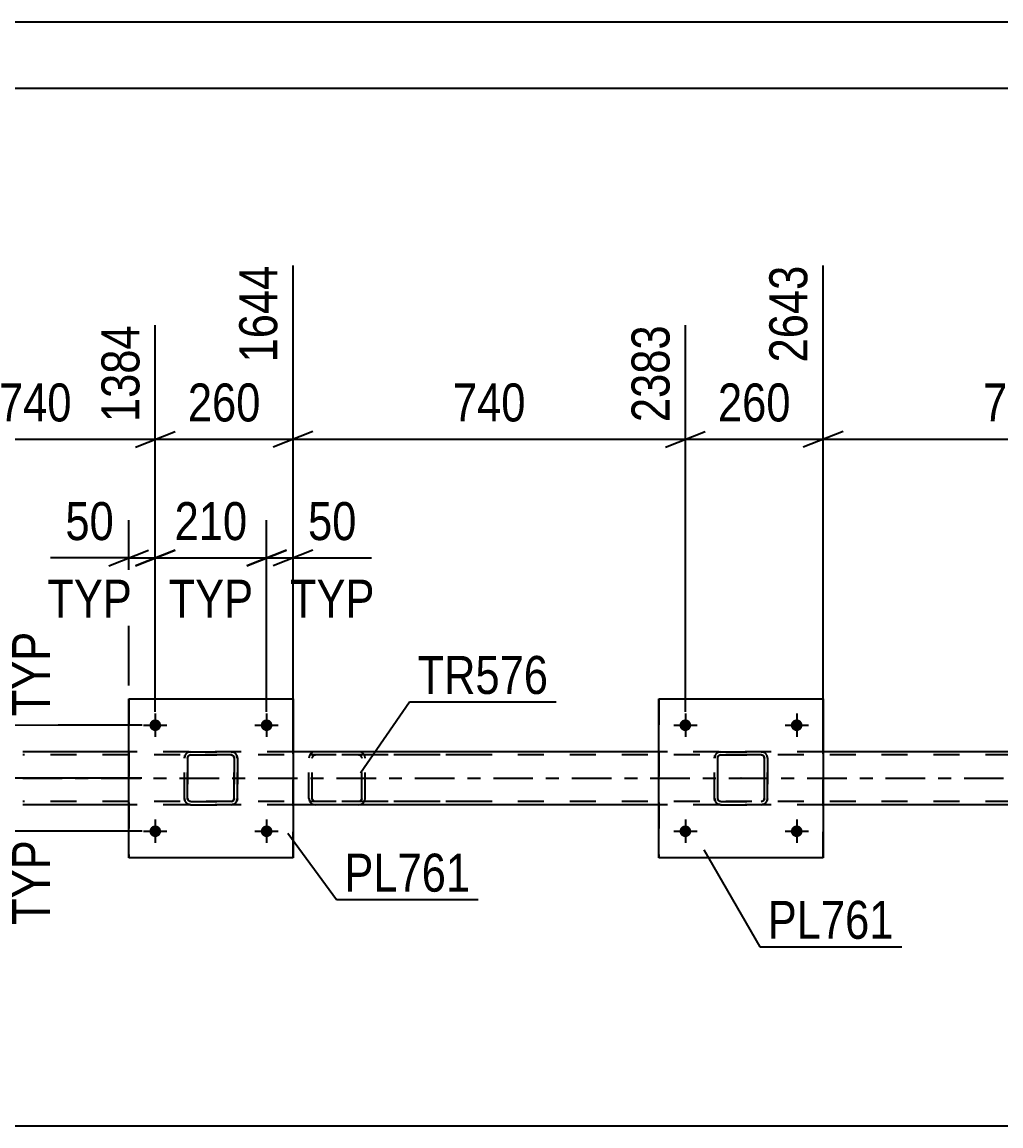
# Model space of a CAD drawing. Header units: millimetres. Extents: x -57 to 784, y -422 to 172.
# Drawn here: x 43.1 to 116.9, y 88.4 to 171.6 of the extents above; entities that cross this region are included whole.
import ezdxf

# ---------------------------------------------------------------- set-up
doc = ezdxf.new("R2010")
doc.units = ezdxf.units.MM
doc.linetypes.add('DXK_LINE_DOT2', pattern=[3.9198, 1.9599, -1.9599])
doc.linetypes.add('DXK_LINE_DOT3', pattern=[5.9187, 2.979, -0.9799, 0.9799, -0.9799])
doc.styles.add('Arial Narrow', font='ARIALN.TTF', dxfattribs={"height": 0.2})

# ---------------------------------------------------------------- blocks, each defined once
blk = doc.blocks.new('Unknown-122571766-1115')
at = {"color": 5, "linetype": 'Continuous'}
for p, q in [((783.885, 171.638), (-57.115, 171.638)), ((778.885, 166.638), (-52.115, 166.638))]:
    blk.add_line(p, q, dxfattribs=at)
blk = doc.blocks.new('Bolt-122571766-5469 - 5456')
at = {"linetype": 'Continuous'}
for points in [[(52.674, 118.588), (52.683, 118.679), (52.712, 118.767), (52.758, 118.846), (52.819, 118.915), (52.894, 118.969), (52.978, 119.006), (53.068, 119.025), (53.16, 119.025), (53.25, 119.006), (53.334, 118.969), (53.408, 118.915), (53.47, 118.846), (53.515, 118.767), (53.544, 118.679), (53.554, 118.588), (53.544, 118.496), (53.515, 118.409), (53.469, 118.329), (53.408, 118.261), (53.334, 118.207), (53.249, 118.169), (53.16, 118.15), (53.068, 118.15), (52.978, 118.169), (52.894, 118.207), (52.819, 118.261), (52.758, 118.329), (52.712, 118.409), (52.683, 118.496)], [(61.074, 118.588), (61.083, 118.679), (61.112, 118.767), (61.158, 118.846), (61.219, 118.915), (61.294, 118.969), (61.378, 119.006), (61.468, 119.025), (61.56, 119.025), (61.65, 119.006), (61.734, 118.969), (61.808, 118.915), (61.87, 118.846), (61.915, 118.767), (61.944, 118.679), (61.954, 118.588), (61.944, 118.496), (61.915, 118.409), (61.869, 118.329), (61.808, 118.261), (61.734, 118.207), (61.649, 118.169), (61.56, 118.15), (61.468, 118.15), (61.378, 118.169), (61.294, 118.207), (61.219, 118.261), (61.158, 118.329), (61.112, 118.409), (61.083, 118.496)]]:
    blk.add_hatch(color=1, dxfattribs=at).paths.add_polyline_path(points)
at = {"color": 1, "linetype": 'Continuous'}
for p, q in [((53.114, 119.468), (53.114, 117.708)), ((61.514, 119.468), (61.514, 117.708)), ((52.234, 118.588), (53.994, 118.588)), ((60.634, 118.588), (62.394, 118.588))]:
    blk.add_line(p, q, dxfattribs=at)
blk = doc.blocks.new('Bolt-122571766-5470 - 5456')
at = {"linetype": 'Continuous'}
for points in [[(52.674, 110.588), (52.683, 110.679), (52.712, 110.767), (52.758, 110.846), (52.819, 110.915), (52.894, 110.969), (52.978, 111.006), (53.068, 111.025), (53.16, 111.025), (53.25, 111.006), (53.334, 110.969), (53.408, 110.915), (53.47, 110.846), (53.515, 110.767), (53.544, 110.679), (53.554, 110.588), (53.544, 110.496), (53.515, 110.409), (53.469, 110.329), (53.408, 110.261), (53.334, 110.207), (53.249, 110.169), (53.16, 110.15), (53.068, 110.15), (52.978, 110.169), (52.894, 110.207), (52.819, 110.261), (52.758, 110.329), (52.712, 110.409), (52.683, 110.496)], [(61.074, 110.588), (61.083, 110.679), (61.112, 110.767), (61.158, 110.846), (61.219, 110.915), (61.294, 110.969), (61.378, 111.006), (61.468, 111.025), (61.56, 111.025), (61.65, 111.006), (61.734, 110.969), (61.808, 110.915), (61.87, 110.846), (61.915, 110.767), (61.944, 110.679), (61.954, 110.588), (61.944, 110.496), (61.915, 110.409), (61.869, 110.329), (61.808, 110.261), (61.734, 110.207), (61.649, 110.169), (61.56, 110.15), (61.468, 110.15), (61.378, 110.169), (61.294, 110.207), (61.219, 110.261), (61.158, 110.329), (61.112, 110.409), (61.083, 110.496)]]:
    blk.add_hatch(color=1, dxfattribs=at).paths.add_polyline_path(points)
at = {"color": 1, "linetype": 'Continuous'}
for p, q in [((53.114, 111.468), (53.114, 109.708)), ((61.514, 111.468), (61.514, 109.708)), ((52.234, 110.588), (53.994, 110.588)), ((60.634, 110.588), (62.394, 110.588))]:
    blk.add_line(p, q, dxfattribs=at)
blk = doc.blocks.new('Bolt-122571766-5471 - 5456')
at = {"linetype": 'Continuous'}
for points in [[(92.667, 118.588), (92.677, 118.679), (92.705, 118.767), (92.751, 118.846), (92.813, 118.915), (92.887, 118.969), (92.971, 119.006), (93.061, 119.025), (93.153, 119.025), (93.243, 119.006), (93.327, 118.969), (93.402, 118.915), (93.463, 118.846), (93.509, 118.767), (93.538, 118.679), (93.547, 118.588), (93.538, 118.496), (93.509, 118.409), (93.463, 118.329), (93.402, 118.261), (93.327, 118.207), (93.243, 118.169), (93.153, 118.15), (93.061, 118.15), (92.971, 118.169), (92.887, 118.207), (92.813, 118.261), (92.751, 118.329), (92.705, 118.409), (92.677, 118.496)], [(101.067, 118.588), (101.077, 118.679), (101.105, 118.767), (101.151, 118.846), (101.213, 118.915), (101.287, 118.969), (101.371, 119.006), (101.461, 119.025), (101.553, 119.025), (101.643, 119.006), (101.727, 118.969), (101.802, 118.915), (101.863, 118.846), (101.909, 118.767), (101.938, 118.679), (101.947, 118.588), (101.938, 118.496), (101.909, 118.409), (101.863, 118.329), (101.802, 118.261), (101.727, 118.207), (101.643, 118.169), (101.553, 118.15), (101.461, 118.15), (101.371, 118.169), (101.287, 118.207), (101.213, 118.261), (101.151, 118.329), (101.105, 118.409), (101.077, 118.496)]]:
    blk.add_hatch(color=1, dxfattribs=at).paths.add_polyline_path(points)
at = {"color": 1, "linetype": 'Continuous'}
for p, q in [((93.107, 119.468), (93.107, 117.708)), ((101.507, 119.468), (101.507, 117.708)), ((92.227, 118.588), (93.987, 118.588)), ((100.627, 118.588), (102.387, 118.588))]:
    blk.add_line(p, q, dxfattribs=at)
blk = doc.blocks.new('Bolt-122571766-5472 - 5456')
at = {"linetype": 'Continuous'}
for points in [[(92.667, 110.588), (92.677, 110.679), (92.705, 110.767), (92.751, 110.846), (92.813, 110.915), (92.887, 110.969), (92.971, 111.006), (93.061, 111.025), (93.153, 111.025), (93.243, 111.006), (93.327, 110.969), (93.402, 110.915), (93.463, 110.846), (93.509, 110.767), (93.538, 110.679), (93.547, 110.588), (93.538, 110.496), (93.509, 110.409), (93.463, 110.329), (93.402, 110.261), (93.327, 110.207), (93.243, 110.169), (93.153, 110.15), (93.061, 110.15), (92.971, 110.169), (92.887, 110.207), (92.813, 110.261), (92.751, 110.329), (92.705, 110.409), (92.677, 110.496)], [(101.067, 110.588), (101.077, 110.679), (101.105, 110.767), (101.151, 110.846), (101.213, 110.915), (101.287, 110.969), (101.371, 111.006), (101.461, 111.025), (101.553, 111.025), (101.643, 111.006), (101.727, 110.969), (101.802, 110.915), (101.863, 110.846), (101.909, 110.767), (101.938, 110.679), (101.947, 110.588), (101.938, 110.496), (101.909, 110.409), (101.863, 110.329), (101.802, 110.261), (101.727, 110.207), (101.643, 110.169), (101.553, 110.15), (101.461, 110.15), (101.371, 110.169), (101.287, 110.207), (101.213, 110.261), (101.151, 110.329), (101.105, 110.409), (101.077, 110.496)]]:
    blk.add_hatch(color=1, dxfattribs=at).paths.add_polyline_path(points)
at = {"color": 1, "linetype": 'Continuous'}
for p, q in [((93.107, 111.468), (93.107, 109.708)), ((101.507, 111.468), (101.507, 109.708)), ((92.227, 110.588), (93.987, 110.588)), ((100.627, 110.588), (102.387, 110.588))]:
    blk.add_line(p, q, dxfattribs=at)
blk = doc.blocks.new('Part-122571766-5698 - 5456')
at = {"color": 7, "linetype": 'DXK_LINE_DOT2'}
for p, q in [((64.737, 116.292), (64.698, 116.108)), ((64.698, 113.068), (64.698, 116.108)), ((64.954, 116.108), (64.973, 116.2)), ((64.954, 113.068), (64.954, 116.108)), ((64.973, 116.2), (65.028, 116.278)), ((65.209, 116.588), (65.013, 116.551)), ((65.028, 116.278), (65.111, 116.33)), ((65.111, 116.33), (65.209, 116.348)), ((76.985, 116.588), (65.209, 116.588)), ((76.985, 116.348), (65.209, 116.348)), ((68.64, 116.551), (68.444, 116.588)), ((68.444, 116.348), (68.542, 116.33)), ((68.542, 116.33), (68.625, 116.278)), ((68.625, 116.278), (68.68, 116.2)), ((68.68, 116.2), (68.699, 116.108)), ((68.699, 113.068), (68.699, 116.108)), ((68.955, 116.108), (68.916, 116.292)), ((68.955, 113.068), (68.955, 116.108)), ((64.698, 113.068), (64.737, 112.884)), ((64.973, 112.976), (64.954, 113.068)), ((65.028, 112.898), (64.973, 112.976)), ((65.013, 112.624), (65.209, 112.588)), ((65.111, 112.846), (65.028, 112.898)), ((65.209, 112.828), (65.111, 112.846)), ((76.985, 112.828), (65.209, 112.828)), ((76.985, 112.588), (65.209, 112.588)), ((68.542, 112.846), (68.444, 112.828)), ((68.444, 112.588), (68.64, 112.624)), ((68.625, 112.898), (68.542, 112.846)), ((68.68, 112.976), (68.625, 112.898)), ((68.699, 113.068), (68.68, 112.976)), ((68.916, 112.884), (68.955, 113.068))]:
    blk.add_line(p, q, dxfattribs=at)
for centre, start, end in [((65.189, 116.087), 110.75832, 155.68004), ((68.464, 116.087), 24.31996, 69.24168), ((65.189, 113.089), 204.31996, 249.24168), ((68.464, 113.089), 290.75832, 335.68004)]:
    blk.add_arc(centre, 0.496, start, end, dxfattribs=at)
blk = doc.blocks.new('Part-122571766-5710 - 5456')
at = {"color": 7, "linetype": 'DXK_LINE_DOT2'}
for p, q in [((95.303, 116.108), (95.339, 116.292)), ((95.303, 116.108), (95.307, 116.107)), ((95.303, 113.068), (95.303, 116.108)), ((95.344, 116.291), (95.307, 116.107)), ((95.307, 113.067), (95.307, 116.107)), ((95.561, 116.2), (95.543, 116.108)), ((95.547, 116.107), (95.543, 116.108)), ((95.543, 116.108), (95.543, 113.068)), ((95.547, 116.107), (95.565, 116.199)), ((95.547, 113.067), (95.547, 116.107)), ((95.613, 116.278), (95.561, 116.2)), ((95.565, 116.199), (95.617, 116.277)), ((95.599, 116.551), (95.783, 116.588)), ((95.787, 116.587), (95.603, 116.55)), ((95.691, 116.33), (95.613, 116.278)), ((95.617, 116.277), (95.695, 116.329)), ((95.783, 116.348), (95.691, 116.33)), ((95.695, 116.329), (95.787, 116.347)), ((95.787, 116.587), (95.783, 116.588)), ((95.783, 116.588), (98.823, 116.588)), ((95.783, 116.348), (95.787, 116.347)), ((98.823, 116.348), (95.783, 116.348)), ((95.787, 116.587), (98.827, 116.587)), ((95.787, 116.347), (98.827, 116.347)), ((98.823, 116.588), (98.827, 116.587)), ((98.823, 116.588), (99.006, 116.551)), ((98.827, 116.347), (98.823, 116.348)), ((98.914, 116.33), (98.823, 116.348)), ((99.011, 116.55), (98.827, 116.587)), ((98.827, 116.347), (98.919, 116.329)), ((98.914, 116.33), (98.919, 116.329)), ((98.992, 116.278), (98.914, 116.33)), ((98.919, 116.329), (98.997, 116.277)), ((99.044, 116.2), (98.992, 116.278)), ((98.997, 116.277), (99.049, 116.199)), ((99.063, 116.108), (99.044, 116.2)), ((99.049, 116.199), (99.067, 116.107)), ((99.067, 116.107), (99.063, 116.108)), ((99.063, 116.108), (99.063, 113.068)), ((99.067, 113.067), (99.067, 116.107)), ((99.266, 116.292), (99.303, 116.108)), ((99.307, 116.107), (99.271, 116.291)), ((99.307, 116.107), (99.303, 116.108)), ((99.303, 116.108), (99.303, 113.068)), ((99.307, 113.067), (99.307, 116.107)), ((95.307, 113.067), (95.303, 113.068)), ((95.339, 112.884), (95.303, 113.068)), ((95.307, 113.067), (95.344, 112.883)), ((95.543, 113.068), (95.547, 113.067)), ((95.543, 113.068), (95.561, 112.976)), ((95.565, 112.975), (95.547, 113.067)), ((95.561, 112.976), (95.613, 112.898)), ((95.617, 112.897), (95.565, 112.975)), ((95.599, 112.624), (95.603, 112.623)), ((95.783, 112.588), (95.599, 112.624)), ((95.603, 112.623), (95.787, 112.587)), ((95.613, 112.898), (95.691, 112.846)), ((95.695, 112.845), (95.617, 112.897)), ((95.691, 112.846), (95.783, 112.828)), ((95.787, 112.827), (95.695, 112.845)), ((95.787, 112.827), (95.783, 112.828)), ((95.783, 112.828), (98.823, 112.828)), ((95.787, 112.587), (95.783, 112.588)), ((95.783, 112.588), (98.823, 112.588)), ((95.787, 112.827), (98.827, 112.827)), ((95.787, 112.587), (98.827, 112.587)), ((98.823, 112.828), (98.914, 112.846)), ((98.823, 112.828), (98.827, 112.827)), ((99.006, 112.624), (98.823, 112.588)), ((98.823, 112.588), (98.827, 112.587)), ((98.919, 112.845), (98.827, 112.827)), ((98.827, 112.587), (99.011, 112.623)), ((98.914, 112.846), (98.992, 112.898)), ((98.997, 112.897), (98.919, 112.845)), ((98.992, 112.898), (99.044, 112.976)), ((99.049, 112.975), (98.997, 112.897)), ((99.044, 112.976), (99.063, 113.068)), ((99.067, 113.067), (99.049, 112.975)), ((99.063, 113.068), (99.067, 113.067)), ((99.303, 113.068), (99.266, 112.884)), ((99.271, 112.883), (99.307, 113.067)), ((99.303, 113.068), (99.307, 113.067))]:
    blk.add_line(p, q, dxfattribs=at)
at = {"color": 7, "linetype": 'DXK_LINE_DOT3'}
blk.add_line((97.31, 114.586), (97.299, 114.589), dxfattribs=at)
at = {"color": 7, "linetype": 'DXK_LINE_DOT2'}
for centre, start, end in [((95.783, 116.108), 112.5, 157.5), ((95.787, 116.107), 112.5, 157.5), ((98.823, 116.108), 22.5, 67.49999), ((98.827, 116.107), 22.5, 67.49999), ((95.783, 113.068), 202.5, 247.49999), ((95.787, 113.067), 202.5, 247.49999), ((98.823, 113.068), 292.5, 337.5), ((98.827, 113.067), 292.5, 337.5)]:
    blk.add_arc(centre, 0.48, start, end, dxfattribs=at)
blk = doc.blocks.new('Part-122571766-5715 - 5456')
at = {"color": 2, "linetype": 'Continuous'}
for p, q in [((91.107, 108.587), (91.107, 120.587)), ((91.107, 120.587), (91.107, 120.587)), ((91.107, 120.587), (103.507, 120.587)), ((103.507, 120.587), (103.507, 108.587)), ((91.107, 108.587), (91.107, 108.587)), ((103.507, 108.587), (91.107, 108.587))]:
    blk.add_line(p, q, dxfattribs=at)
at = {"color": 7, "linetype": 'DXK_LINE_DOT2'}
for p, q in [((91.107, 120.587), (91.107, 108.587)), ((91.107, 120.587), (91.107, 120.587)), ((103.507, 108.587), (103.507, 120.587)), ((91.107, 108.587), (91.107, 108.587))]:
    blk.add_line(p, q, dxfattribs=at)
blk = doc.blocks.new('Part-122571766-5716 - 5456')
at = {"color": 7, "linetype": 'DXK_LINE_DOT2'}
for p, q in [((55.309, 116.108), (55.345, 116.292)), ((55.309, 116.108), (55.313, 116.107)), ((55.309, 113.068), (55.309, 116.108)), ((55.35, 116.291), (55.313, 116.107)), ((55.313, 113.067), (55.313, 116.107)), ((55.567, 116.2), (55.549, 116.108)), ((55.553, 116.107), (55.549, 116.108)), ((55.549, 116.108), (55.549, 113.068)), ((55.553, 116.107), (55.572, 116.199)), ((55.553, 113.067), (55.553, 116.107)), ((55.619, 116.278), (55.567, 116.2)), ((55.572, 116.199), (55.624, 116.277)), ((55.605, 116.551), (55.789, 116.588)), ((55.793, 116.587), (55.61, 116.55)), ((55.697, 116.33), (55.619, 116.278)), ((55.624, 116.277), (55.702, 116.329)), ((55.789, 116.348), (55.697, 116.33)), ((55.702, 116.329), (55.793, 116.347)), ((55.793, 116.587), (55.789, 116.588)), ((55.789, 116.588), (58.829, 116.588)), ((55.789, 116.348), (55.793, 116.347)), ((58.829, 116.348), (55.789, 116.348)), ((55.793, 116.587), (58.833, 116.587)), ((55.793, 116.347), (58.833, 116.347)), ((58.829, 116.588), (58.833, 116.587)), ((58.829, 116.588), (59.012, 116.551)), ((58.833, 116.347), (58.829, 116.348)), ((58.921, 116.33), (58.829, 116.348)), ((59.017, 116.55), (58.833, 116.587)), ((58.833, 116.347), (58.925, 116.329)), ((58.921, 116.33), (58.925, 116.329)), ((58.998, 116.278), (58.921, 116.33)), ((58.925, 116.329), (59.003, 116.277)), ((59.05, 116.2), (58.998, 116.278)), ((59.003, 116.277), (59.055, 116.199)), ((59.069, 116.108), (59.05, 116.2)), ((59.055, 116.199), (59.073, 116.107)), ((59.073, 116.107), (59.069, 116.108)), ((59.069, 116.108), (59.069, 113.068)), ((59.073, 113.067), (59.073, 116.107)), ((59.272, 116.292), (59.309, 116.108)), ((59.313, 116.107), (59.277, 116.291)), ((59.313, 116.107), (59.309, 116.108)), ((59.309, 116.108), (59.309, 113.068)), ((59.313, 113.067), (59.313, 116.107)), ((55.313, 113.067), (55.309, 113.068)), ((55.345, 112.884), (55.309, 113.068)), ((55.313, 113.067), (55.35, 112.883)), ((55.549, 113.068), (55.553, 113.067)), ((55.549, 113.068), (55.567, 112.976)), ((55.572, 112.975), (55.553, 113.067)), ((55.567, 112.976), (55.619, 112.898)), ((55.624, 112.897), (55.572, 112.975)), ((55.605, 112.624), (55.61, 112.623)), ((55.789, 112.588), (55.605, 112.624)), ((55.61, 112.623), (55.793, 112.587)), ((55.619, 112.898), (55.697, 112.846)), ((55.702, 112.845), (55.624, 112.897)), ((55.697, 112.846), (55.789, 112.828)), ((55.793, 112.827), (55.702, 112.845)), ((55.793, 112.827), (55.789, 112.828)), ((55.789, 112.828), (58.829, 112.828)), ((55.793, 112.587), (55.789, 112.588)), ((55.789, 112.588), (58.829, 112.588)), ((55.793, 112.827), (58.833, 112.827)), ((55.793, 112.587), (58.833, 112.587)), ((58.829, 112.828), (58.921, 112.846)), ((58.829, 112.828), (58.833, 112.827)), ((59.012, 112.624), (58.829, 112.588)), ((58.829, 112.588), (58.833, 112.587)), ((58.925, 112.845), (58.833, 112.827)), ((58.833, 112.587), (59.017, 112.623)), ((58.921, 112.846), (58.998, 112.898)), ((59.003, 112.897), (58.925, 112.845)), ((58.998, 112.898), (59.05, 112.976)), ((59.055, 112.975), (59.003, 112.897)), ((59.05, 112.976), (59.069, 113.068)), ((59.073, 113.067), (59.055, 112.975)), ((59.069, 113.068), (59.073, 113.067)), ((59.309, 113.068), (59.272, 112.884)), ((59.277, 112.883), (59.313, 113.067)), ((59.309, 113.068), (59.313, 113.067))]:
    blk.add_line(p, q, dxfattribs=at)
at = {"color": 7, "linetype": 'DXK_LINE_DOT3'}
blk.add_line((57.317, 114.586), (57.306, 114.589), dxfattribs=at)
at = {"color": 7, "linetype": 'DXK_LINE_DOT2'}
for centre, start, end in [((55.789, 116.108), 112.5, 157.5), ((55.793, 116.107), 112.5, 157.5), ((58.829, 116.108), 22.5, 67.49999), ((58.833, 116.107), 22.5, 67.49999), ((55.789, 113.068), 202.5, 247.49999), ((55.793, 113.067), 202.5, 247.49999), ((58.829, 113.068), 292.5, 337.5), ((58.833, 113.067), 292.5, 337.5)]:
    blk.add_arc(centre, 0.48, start, end, dxfattribs=at)
blk = doc.blocks.new('Part-122571766-5721 - 5456')
at = {"color": 2, "linetype": 'Continuous'}
for p, q in [((51.114, 120.587), (51.113, 120.587)), ((51.114, 108.587), (51.114, 120.587)), ((51.114, 120.587), (63.514, 120.587)), ((63.514, 120.587), (63.514, 108.587)), ((51.113, 108.587), (51.114, 108.587)), ((63.514, 108.587), (51.114, 108.587))]:
    blk.add_line(p, q, dxfattribs=at)
at = {"color": 7, "linetype": 'DXK_LINE_DOT2'}
for p, q in [((51.113, 120.587), (51.113, 108.587)), ((51.114, 120.587), (51.113, 120.587)), ((63.513, 108.587), (63.513, 120.587)), ((51.114, 108.587), (51.113, 108.587))]:
    blk.add_line(p, q, dxfattribs=at)
blk = doc.blocks.new('Part-122571766-5732 - 5456')
at = {"color": 2, "linetype": 'Continuous'}
for p, q in [((51.114, 116.588), (43.114, 116.588)), ((91.107, 116.588), (63.514, 116.588)), ((131.113, 116.588), (103.507, 116.588)), ((51.114, 112.588), (43.114, 112.588)), ((91.107, 112.588), (63.514, 112.588)), ((131.113, 112.588), (103.507, 112.588))]:
    blk.add_line(p, q, dxfattribs=at)
at = {"color": 7, "linetype": 'DXK_LINE_DOT2'}
for p, q in [((697.847, 116.348), (43.114, 116.348)), ((63.514, 116.588), (51.114, 116.588)), ((103.507, 116.588), (91.107, 116.588)), ((697.847, 112.828), (43.114, 112.828)), ((63.514, 112.588), (51.114, 112.588)), ((103.507, 112.588), (91.107, 112.588))]:
    blk.add_line(p, q, dxfattribs=at)
at = {"color": 7, "linetype": 'DXK_LINE_DOT3'}
blk.add_line((43.114, 114.588), (697.847, 114.588), dxfattribs=at)
blk = doc.blocks.new('StraightDimension-122571766-9026 - 5456')
at = {"color": 7, "linetype": 'Continuous'}
for p, q in [((103.507, 117.588), (103.507, 153.27)), ((133.113, 119.588), (133.113, 148.77)), ((105.007, 140.758), (102.007, 139.558)), ((131.613, 139.558), (134.613, 140.758)), ((103.507, 140.158), (133.113, 140.158))]:
    blk.add_line(p, q, dxfattribs=at)
at = {"color": 0}
blk.add_wipeout([(121.652, 140.908), (121.652, 145.108), (114.968, 145.108), (114.968, 140.908)], dxfattribs=at)
at = {"color": 3, "style": 'Arial Narrow'}
blk.add_text('740', height=2.8633, dxfattribs=at).set_placement((115.568, 141.508))
at = {"color": 0, "linetype": 'Continuous'}
blk.add_wipeout([(132.513, 149.37), (128.313, 149.37), (128.313, 140.858), (132.513, 140.858)], dxfattribs=at)
at = {"color": 3, "linetype": 'Continuous', "style": 'Arial Narrow'}
blk.add_text('3383', height=2.8633, rotation=90.00021, dxfattribs=at).set_placement((131.913, 141.458))
blk = doc.blocks.new('StraightDimension-122571766-9029 - 5456')
at = {"color": 7, "linetype": 'Continuous'}
for p, q in [((63.513, 117.588), (63.513, 153.27)), ((53.114, 119.588), (53.114, 148.77)), ((51.614, 139.558), (54.614, 140.758)), ((65.013, 140.758), (62.013, 139.558)), ((53.114, 140.158), (63.513, 140.158))]:
    blk.add_line(p, q, dxfattribs=at)
at = {"color": 0}
blk.add_wipeout([(61.656, 140.908), (61.656, 145.108), (54.971, 145.108), (54.971, 140.908)], dxfattribs=at)
at = {"color": 3, "style": 'Arial Narrow'}
blk.add_text('260', height=2.8633, dxfattribs=at).set_placement((55.571, 141.508))
at = {"color": 0, "linetype": 'Continuous'}
blk.add_wipeout([(62.913, 153.87), (58.713, 153.87), (58.713, 145.358), (62.913, 145.358)], dxfattribs=at)
at = {"color": 3, "linetype": 'Continuous', "style": 'Arial Narrow'}
blk.add_text('1644', height=2.8633, rotation=90.00021, dxfattribs=at).set_placement((62.313, 145.958))
blk = doc.blocks.new('StraightDimension-122571766-5924 - 5456')
at = {"color": 7, "linetype": 'Continuous'}
blk.add_line((9.28, 88.357), (577.817, 88.357), dxfattribs=at)
blk = doc.blocks.new('StraightDimension-122571766-5977 - 5456')
at = {"color": 7, "linetype": 'Continuous'}
for p, q in [((40.675, 118.588), (40.675, 126.322)), ((40.675, 118.588), (40.675, 126.322)), ((40.075, 120.088), (41.275, 117.088)), ((52.114, 118.588), (37.825, 118.588)), ((40.675, 114.588), (40.675, 118.588)), ((41.275, 113.088), (40.075, 116.088)), ((52.111, 114.588), (37.825, 114.588))]:
    blk.add_line(p, q, dxfattribs=at)
at = {"color": 0}
blk.add_wipeout([(39.925, 125.797), (35.725, 125.797), (35.725, 119.113), (39.925, 119.113)], dxfattribs=at)
at = {"color": 0, "linetype": 'Continuous'}
blk.add_wipeout([(45.775, 126.25), (41.575, 126.25), (41.575, 118.66), (45.775, 118.66)], dxfattribs=at)
at = {"color": 3, "style": 'Arial Narrow'}
blk.add_text('100', height=2.8633, rotation=90.00021, dxfattribs=at).set_placement((39.325, 119.713))
at = {"color": 3, "linetype": 'Continuous', "style": 'Arial Narrow'}
blk.add_text('TYP', height=2.8633, rotation=90.00021, dxfattribs=at).set_placement((45.175, 119.26))
blk = doc.blocks.new('StraightDimension-122571766-5992 - 5456')
at = {"color": 7, "linetype": 'Continuous'}
for p, q in [((40.075, 116.088), (41.275, 113.088)), ((52.111, 114.588), (37.825, 114.588)), ((40.675, 110.588), (40.675, 114.588)), ((41.275, 109.088), (40.075, 112.088)), ((52.114, 110.588), (37.825, 110.588)), ((40.675, 110.588), (40.675, 102.853)), ((40.675, 110.588), (40.675, 102.853))]:
    blk.add_line(p, q, dxfattribs=at)
at = {"color": 0}
blk.add_wipeout([(39.925, 110.063), (35.725, 110.063), (35.725, 103.378), (39.925, 103.378)], dxfattribs=at)
at = {"color": 0, "linetype": 'Continuous'}
blk.add_wipeout([(45.775, 110.515), (41.575, 110.515), (41.575, 102.926), (45.775, 102.926)], dxfattribs=at)
at = {"color": 3, "style": 'Arial Narrow'}
blk.add_text('100', height=2.8633, rotation=90.00021, dxfattribs=at).set_placement((39.325, 103.978))
at = {"color": 3, "linetype": 'Continuous', "style": 'Arial Narrow'}
blk.add_text('TYP', height=2.8633, rotation=90.00021, dxfattribs=at).set_placement((45.175, 103.526))
blk = doc.blocks.new('StraightDimension-122571766-8606 - 5456')
at = {"color": 7, "linetype": 'Continuous'}
for p, q in [((61.513, 119.588), (61.513, 134.056)), ((63.513, 121.587), (63.513, 134.056)), ((60.013, 130.606), (63.013, 131.806)), ((65.013, 131.806), (62.013, 130.606)), ((61.513, 131.206), (63.513, 131.206)), ((63.513, 131.206), (69.42, 131.206)), ((63.513, 131.206), (69.42, 131.206))]:
    blk.add_line(p, q, dxfattribs=at)
at = {"color": 0}
blk.add_wipeout([(68.895, 131.956), (68.895, 136.156), (64.038, 136.156), (64.038, 131.956)], dxfattribs=at)
at = {"color": 0, "linetype": 'Continuous'}
blk.add_wipeout([(70.261, 126.106), (70.261, 130.306), (62.672, 130.306), (62.672, 126.106)], dxfattribs=at)
at = {"color": 3, "style": 'Arial Narrow'}
blk.add_text('50', height=2.8633, dxfattribs=at).set_placement((64.638, 132.556))
at = {"color": 3, "linetype": 'Continuous', "style": 'Arial Narrow'}
blk.add_text('TYP', height=2.8633, dxfattribs=at).set_placement((63.272, 126.706))
blk = doc.blocks.new('StraightDimension-122571766-8607 - 5456')
at = {"color": 7, "linetype": 'Continuous'}
for p, q in [((53.113, 119.588), (53.113, 134.056)), ((61.513, 119.588), (61.513, 134.056)), ((51.613, 130.606), (54.613, 131.806)), ((63.013, 131.806), (60.013, 130.606)), ((53.113, 131.206), (61.513, 131.206))]:
    blk.add_line(p, q, dxfattribs=at)
at = {"color": 0}
blk.add_wipeout([(60.655, 131.956), (60.655, 136.156), (53.971, 136.156), (53.971, 131.956)], dxfattribs=at)
at = {"color": 0, "linetype": 'Continuous'}
blk.add_wipeout([(61.108, 126.106), (61.108, 130.306), (53.518, 130.306), (53.518, 126.106)], dxfattribs=at)
at = {"color": 3, "style": 'Arial Narrow'}
blk.add_text('210', height=2.8633, dxfattribs=at).set_placement((54.571, 132.556))
at = {"color": 3, "linetype": 'Continuous', "style": 'Arial Narrow'}
blk.add_text('TYP', height=2.8633, dxfattribs=at).set_placement((54.118, 126.706))
blk = doc.blocks.new('StraightDimension-122571766-8608 - 5456')
at = {"color": 7, "linetype": 'Continuous'}
for p, q in [((51.113, 121.587), (51.113, 134.056)), ((53.113, 119.588), (53.113, 134.056)), ((49.613, 130.606), (52.613, 131.806)), ((54.613, 131.806), (51.613, 130.606)), ((51.113, 131.206), (45.207, 131.206)), ((51.113, 131.206), (45.207, 131.206)), ((51.113, 131.206), (53.113, 131.206))]:
    blk.add_line(p, q, dxfattribs=at)
at = {"color": 0}
blk.add_wipeout([(50.588, 131.956), (50.588, 136.156), (45.732, 136.156), (45.732, 131.956)], dxfattribs=at)
at = {"color": 0, "linetype": 'Continuous'}
blk.add_wipeout([(51.955, 126.106), (51.955, 130.306), (44.365, 130.306), (44.365, 126.106)], dxfattribs=at)
at = {"color": 3, "style": 'Arial Narrow'}
blk.add_text('50', height=2.8633, dxfattribs=at).set_placement((46.332, 132.556))
at = {"color": 3, "linetype": 'Continuous', "style": 'Arial Narrow'}
blk.add_text('TYP', height=2.8633, dxfattribs=at).set_placement((44.965, 126.706))
blk = doc.blocks.new('StraightDimension-122571766-9027 - 5456')
at = {"color": 7, "linetype": 'Continuous'}
for p, q in [((103.507, 117.588), (103.507, 153.27)), ((93.111, 119.588), (93.111, 148.77)), ((91.611, 139.558), (94.611, 140.758)), ((105.007, 140.758), (102.007, 139.558)), ((93.111, 140.158), (103.507, 140.158))]:
    blk.add_line(p, q, dxfattribs=at)
at = {"color": 0}
blk.add_wipeout([(101.651, 140.908), (101.651, 145.108), (94.967, 145.108), (94.967, 140.908)], dxfattribs=at)
at = {"color": 3, "style": 'Arial Narrow'}
blk.add_text('260', height=2.8633, dxfattribs=at).set_placement((95.567, 141.508))
at = {"color": 0, "linetype": 'Continuous'}
blk.add_wipeout([(102.907, 153.87), (98.707, 153.87), (98.707, 145.358), (102.907, 145.358)], dxfattribs=at)
at = {"color": 3, "linetype": 'Continuous', "style": 'Arial Narrow'}
blk.add_text('2643', height=2.8633, rotation=90.00021, dxfattribs=at).set_placement((102.307, 145.958))
blk = doc.blocks.new('StraightDimension-122571766-9028 - 5456')
at = {"color": 7, "linetype": 'Continuous'}
for p, q in [((63.513, 117.588), (63.513, 153.27)), ((93.111, 119.588), (93.111, 148.77)), ((65.013, 140.758), (62.013, 139.558)), ((91.611, 139.558), (94.611, 140.758)), ((63.513, 140.158), (93.111, 140.158))]:
    blk.add_line(p, q, dxfattribs=at)
at = {"color": 0}
blk.add_wipeout([(81.654, 140.908), (81.654, 145.108), (74.97, 145.108), (74.97, 140.908)], dxfattribs=at)
at = {"color": 3, "style": 'Arial Narrow'}
blk.add_text('740', height=2.8633, dxfattribs=at).set_placement((75.57, 141.508))
at = {"color": 0, "linetype": 'Continuous'}
blk.add_wipeout([(92.511, 149.37), (88.311, 149.37), (88.311, 140.858), (92.511, 140.858)], dxfattribs=at)
at = {"color": 3, "linetype": 'Continuous', "style": 'Arial Narrow'}
blk.add_text('2383', height=2.8633, rotation=90.00021, dxfattribs=at).set_placement((91.911, 141.458))
blk = doc.blocks.new('StraightDimension-122571766-9030 - 5456')
at = {"color": 7, "linetype": 'Continuous'}
for p, q in [((35.013, 117.588), (35.013, 151.442)), ((53.114, 119.588), (53.114, 148.77)), ((36.513, 140.758), (33.513, 139.558)), ((51.614, 139.558), (54.614, 140.758)), ((35.013, 140.158), (53.114, 140.158))]:
    blk.add_line(p, q, dxfattribs=at)
at = {"color": 0}
blk.add_wipeout([(47.406, 140.908), (47.406, 145.108), (40.721, 145.108), (40.721, 140.908)], dxfattribs=at)
at = {"color": 3, "style": 'Arial Narrow'}
blk.add_text('740', height=2.8633, dxfattribs=at).set_placement((41.321, 141.508))
at = {"color": 0, "linetype": 'Continuous'}
blk.add_wipeout([(52.514, 149.37), (48.314, 149.37), (48.314, 140.858), (52.514, 140.858)], dxfattribs=at)
at = {"color": 3, "linetype": 'Continuous', "style": 'Arial Narrow'}
blk.add_text('1384', height=2.8633, rotation=90.00021, dxfattribs=at).set_placement((51.914, 141.458))
blk = doc.blocks.new('Mark-122571766-5711 - 5456')
at = {"color": 30, "linetype": 'Continuous'}
for p, q in [((94.504, 109.195), (98.724, 101.873)), ((98.724, 101.873), (109.428, 101.873))]:
    blk.add_line(p, q, dxfattribs=at)
at = {"color": 0}
blk.add_wipeout([(108.828, 102.473), (108.828, 105.473), (99.324, 105.473), (99.324, 102.473)], dxfattribs=at)
blk.add_wipeout([(108.828, 102.473), (108.828, 105.473), (99.324, 105.473), (99.324, 102.473)], dxfattribs=at)
at = {"color": 3, "style": 'Arial Narrow'}
blk.add_text('PL761', height=2.8633, dxfattribs=at).set_placement((99.324, 102.473))
blk = doc.blocks.new('Mark-122571766-5717 - 5456')
at = {"color": 30, "linetype": 'Continuous'}
for p, q in [((63.117, 110.446), (66.78, 105.432)), ((66.78, 105.432), (77.484, 105.432))]:
    blk.add_line(p, q, dxfattribs=at)
at = {"color": 0}
blk.add_wipeout([(76.884, 106.032), (76.884, 109.032), (67.38, 109.032), (67.38, 106.032)], dxfattribs=at)
blk.add_wipeout([(76.884, 106.032), (76.884, 109.032), (67.38, 109.032), (67.38, 106.032)], dxfattribs=at)
at = {"color": 3, "style": 'Arial Narrow'}
blk.add_text('PL761', height=2.8633, dxfattribs=at).set_placement((67.38, 106.032))
blk = doc.blocks.new('Mark-122571766-5728 - 5456')
at = {"color": 30, "linetype": 'Continuous'}
for p, q in [((68.604, 114.988), (72.299, 120.348)), ((72.299, 120.348), (83.364, 120.348))]:
    blk.add_line(p, q, dxfattribs=at)
at = {"color": 0}
blk.add_wipeout([(82.764, 120.948), (82.764, 123.948), (72.899, 123.948), (72.899, 120.948)], dxfattribs=at)
blk.add_wipeout([(82.764, 120.948), (82.764, 123.948), (72.899, 123.948), (72.899, 120.948)], dxfattribs=at)
at = {"color": 3, "style": 'Arial Narrow'}
blk.add_text('TR576', height=2.8633, dxfattribs=at).set_placement((72.899, 120.948))

msp = doc.modelspace()

# ---------------------------------------------------------------- block references
for name in ['Unknown-122571766-1115', 'Part-122571766-5721 - 5456', 'Part-122571766-5715 - 5456', 'Bolt-122571766-5469 - 5456', 'Bolt-122571766-5471 - 5456', 'Part-122571766-5732 - 5456', 'Part-122571766-5716 - 5456', 'Part-122571766-5698 - 5456', 'Part-122571766-5710 - 5456', 'Bolt-122571766-5470 - 5456', 'Bolt-122571766-5472 - 5456']:
    msp.add_blockref(name, (0, 0))

# ---------------------------------------------------------------- next in the draw order: block references
for name in ['StraightDimension-122571766-9029 - 5456', 'StraightDimension-122571766-9026 - 5456', 'StraightDimension-122571766-5924 - 5456']:
    msp.add_blockref(name, (0, 0))

# ---------------------------------------------------------------- next in the draw order: block references
for name in ['StraightDimension-122571766-9027 - 5456', 'StraightDimension-122571766-8606 - 5456', 'StraightDimension-122571766-5977 - 5456', 'Mark-122571766-5717 - 5456', 'Mark-122571766-5711 - 5456']:
    msp.add_blockref(name, (0, 0))

# ---------------------------------------------------------------- next in the draw order: block references
for name in ['StraightDimension-122571766-8607 - 5456', 'StraightDimension-122571766-5992 - 5456']:
    msp.add_blockref(name, (0, 0))

# ---------------------------------------------------------------- next in the draw order: block references
for name in ['StraightDimension-122571766-9028 - 5456', 'StraightDimension-122571766-8608 - 5456']:
    msp.add_blockref(name, (0, 0))

# ---------------------------------------------------------------- next in the draw order: block references
for name in ['StraightDimension-122571766-9030 - 5456', 'Mark-122571766-5728 - 5456']:
    msp.add_blockref(name, (0, 0))

doc.saveas('drawing.dxf')
